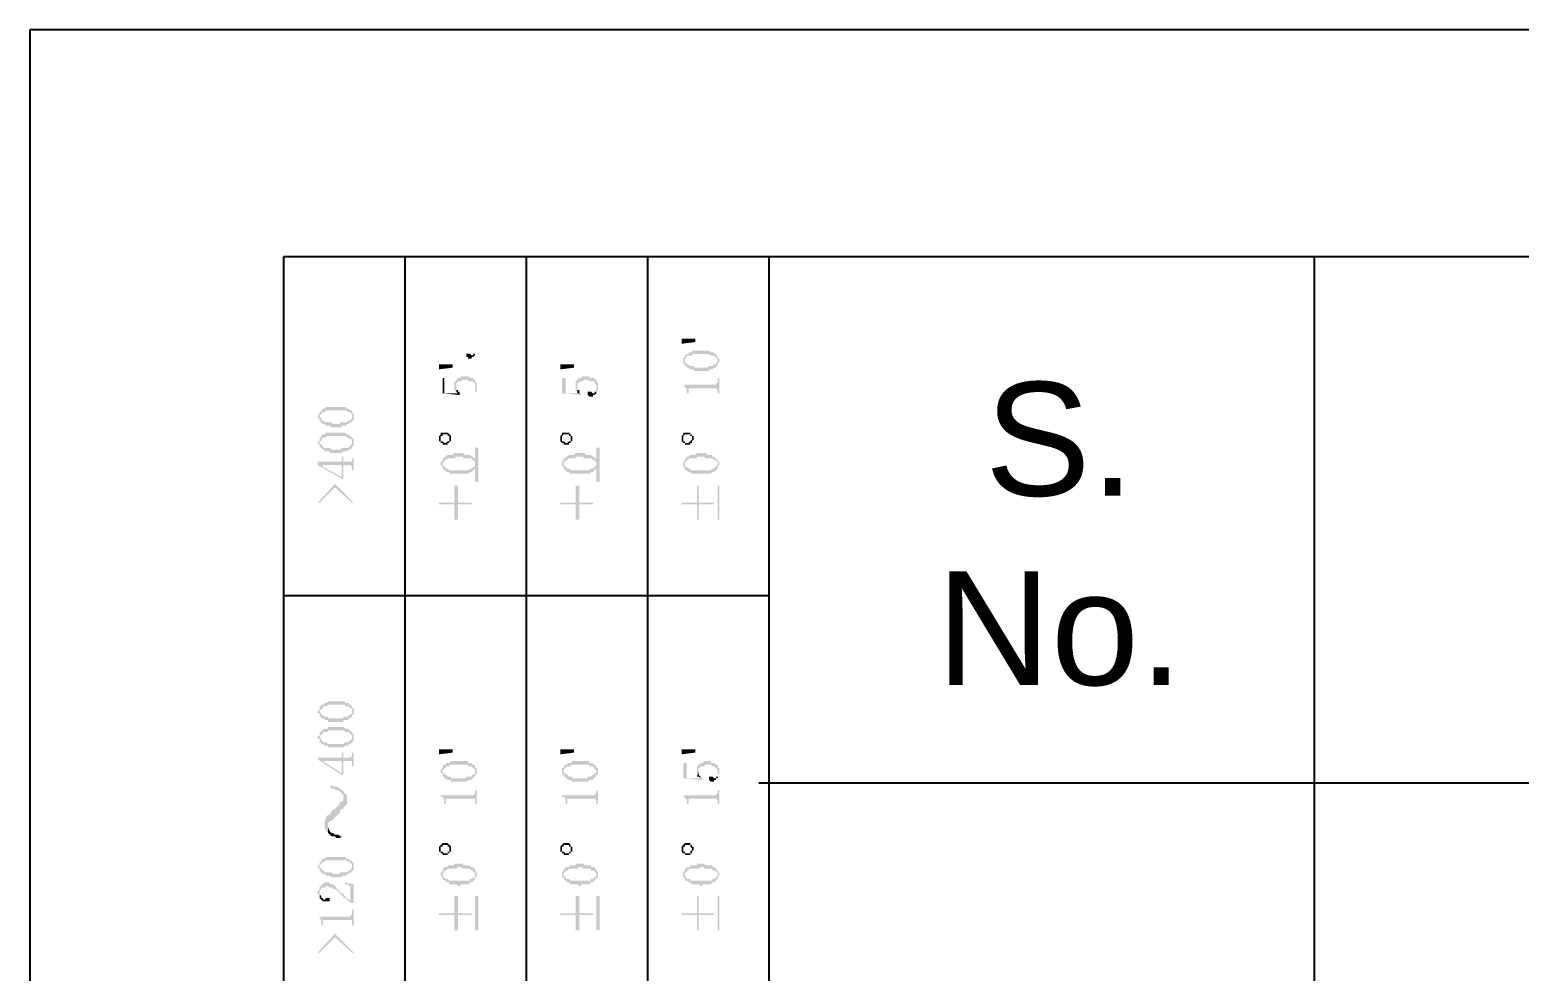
# Model space of a CAD drawing. Header units: millimetres. Extents: x 7018 to 13530, y 4187 to 5692.
# Drawn here: x 9826.37 to 9865.72, y 5224.01 to 5248.87 of the extents above; entities that cross this region are included whole.
import ezdxf

# ---------------------------------------------------------------- set-up
doc = ezdxf.new("R2010")
doc.units = ezdxf.units.MM
doc.styles.get("Standard").update_dxf_attribs({"font": 'arial.ttf'})

msp = doc.modelspace()

# ---------------------------------------------------------------- hatches: boundary and pattern name
at = {"transparency": 33554559}
for points in [[(9843.592, 5240.716), (9843.953, 5240.716), (9843.953, 5240.626), (9843.592, 5240.581)], [(9837.905, 5240.275), (9837.905, 5240.23), (9837.951, 5240.23), (9837.951, 5240.185), (9838.041, 5240.185), (9838.041, 5240.23), (9838.086, 5240.23), (9838.131, 5240.275), (9838.131, 5240.456), (9838.131, 5240.365), (9838.131, 5240.32), (9838.086, 5240.32), (9838.086, 5240.275), (9838.041, 5240.275), (9837.996, 5240.32), (9837.905, 5240.32)], [(9843.637, 5240.129), (9843.637, 5240.084), (9843.637, 5240.039), (9843.682, 5240.039), (9843.682, 5239.994), (9843.682, 5240.129), (9843.682, 5240.174), (9843.682, 5240.174), (9843.727, 5240.219), (9843.727, 5240.265), (9843.863, 5240.265), (9843.863, 5240.31), (9844.314, 5240.31), (9844.359, 5240.265), (9844.45, 5240.265), (9844.495, 5240.219), (9844.495, 5240.219), (9844.54, 5240.174), (9844.54, 5240.129), (9844.54, 5240.265), (9844.495, 5240.265), (9844.495, 5240.31), (9844.45, 5240.31), (9844.45, 5240.355), (9844.359, 5240.355), (9844.314, 5240.4), (9843.863, 5240.4), (9843.863, 5240.355), (9843.773, 5240.355), (9843.773, 5240.31), (9843.727, 5240.31), (9843.682, 5240.265), (9843.682, 5240.219), (9843.637, 5240.219), (9843.637, 5240.174), (9843.637, 5240.174)], [(9843.682, 5239.994), (9843.727, 5239.994), (9843.727, 5239.949), (9843.773, 5239.949), (9843.818, 5239.904), (9843.908, 5239.904), (9843.908, 5239.858), (9844.314, 5239.858), (9844.314, 5239.904), (9844.404, 5239.904), (9844.45, 5239.949), (9844.495, 5239.949), (9844.495, 5239.994), (9844.54, 5239.994), (9844.54, 5240.039), (9844.54, 5240.084), (9844.585, 5240.084), (9844.585, 5240.129), (9844.585, 5240.174), (9844.585, 5240.174), (9844.54, 5240.219), (9844.54, 5240.265), (9844.54, 5240.129), (9844.54, 5240.084), (9844.495, 5240.084), (9844.495, 5240.039), (9844.45, 5240.039), (9844.404, 5239.994), (9844.314, 5239.994), (9844.269, 5239.949), (9843.953, 5239.949), (9843.908, 5239.994), (9843.773, 5239.994), (9843.773, 5240.039), (9843.727, 5240.039), (9843.682, 5240.084), (9843.682, 5240.129), (9843.682, 5240.129)], [(9837.183, 5240.039), (9837.544, 5240.039), (9837.544, 5239.949), (9837.183, 5239.904)], [(9840.388, 5240.039), (9840.749, 5240.039), (9840.749, 5239.949), (9840.388, 5239.904)], [(9837.274, 5239.678), (9837.274, 5239.272), (9837.725, 5239.227), (9837.725, 5239.272), (9837.725, 5239.317), (9837.68, 5239.272), (9837.319, 5239.272), (9837.319, 5239.678)], [(9837.589, 5239.497), (9837.589, 5239.407), (9837.589, 5239.362), (9837.589, 5239.362), (9837.635, 5239.317), (9837.635, 5239.452), (9837.635, 5239.542), (9837.68, 5239.542), (9837.68, 5239.588), (9837.77, 5239.588), (9837.815, 5239.633), (9837.951, 5239.633), (9837.951, 5239.588), (9838.086, 5239.588), (9838.086, 5239.542), (9838.131, 5239.542), (9838.131, 5239.497), (9838.131, 5239.452), (9838.131, 5239.317), (9838.176, 5239.317), (9838.176, 5239.362), (9838.176, 5239.452), (9838.176, 5239.497), (9838.176, 5239.542), (9838.131, 5239.588), (9838.131, 5239.633), (9838.086, 5239.633), (9838.086, 5239.678), (9837.996, 5239.678), (9837.951, 5239.723), (9837.77, 5239.723), (9837.725, 5239.678), (9837.68, 5239.678), (9837.635, 5239.633), (9837.635, 5239.588), (9837.589, 5239.588), (9837.589, 5239.542)], [(9837.635, 5239.317), (9837.635, 5239.317), (9837.68, 5239.272), (9837.68, 5239.272), (9837.725, 5239.317), (9837.68, 5239.317), (9837.68, 5239.362), (9837.635, 5239.362), (9837.635, 5239.407), (9837.635, 5239.452)], [(9840.433, 5239.678), (9840.433, 5239.272), (9840.929, 5239.227), (9840.929, 5239.272), (9840.929, 5239.272), (9840.884, 5239.317), (9840.884, 5239.272), (9840.523, 5239.272), (9840.523, 5239.678)], [(9840.794, 5239.497), (9840.794, 5239.407), (9840.794, 5239.362), (9840.794, 5239.362), (9840.839, 5239.317), (9840.839, 5239.452), (9840.839, 5239.542), (9840.884, 5239.542), (9840.884, 5239.588), (9840.974, 5239.588), (9841.02, 5239.633), (9841.11, 5239.633), (9841.155, 5239.588), (9841.29, 5239.588), (9841.29, 5239.542), (9841.29, 5239.542), (9841.335, 5239.497), (9841.335, 5239.452), (9841.335, 5239.317), (9841.335, 5239.317), (9841.381, 5239.362), (9841.381, 5239.452), (9841.381, 5239.497), (9841.381, 5239.542), (9841.335, 5239.588), (9841.335, 5239.633), (9841.29, 5239.633), (9841.29, 5239.678), (9841.155, 5239.678), (9841.155, 5239.723), (9840.974, 5239.723), (9840.929, 5239.678), (9840.884, 5239.678), (9840.839, 5239.633), (9840.839, 5239.633), (9840.794, 5239.588), (9840.794, 5239.542)], [(9840.839, 5239.317), (9840.839, 5239.272), (9840.884, 5239.272), (9840.884, 5239.317), (9840.884, 5239.362), (9840.839, 5239.362), (9840.839, 5239.407), (9840.839, 5239.452)], [(9841.11, 5239.272), (9841.11, 5239.227), (9841.11, 5239.227), (9841.155, 5239.181), (9841.245, 5239.181), (9841.245, 5239.227), (9841.29, 5239.227), (9841.335, 5239.272), (9841.335, 5239.452), (9841.335, 5239.362), (9841.335, 5239.317), (9841.29, 5239.317), (9841.29, 5239.272), (9841.245, 5239.272), (9841.2, 5239.317), (9841.11, 5239.317)], [(9843.637, 5239.497), (9843.637, 5239.497), (9843.682, 5239.452), (9843.682, 5239.407), (9843.727, 5239.407), (9843.727, 5239.362), (9843.727, 5239.272), (9843.773, 5239.272), (9843.773, 5239.362), (9843.773, 5239.407), (9844.495, 5239.407), (9844.54, 5239.362), (9844.54, 5239.272), (9844.585, 5239.272), (9844.585, 5239.678), (9844.54, 5239.678), (9844.54, 5239.588), (9844.54, 5239.542), (9844.495, 5239.542), (9844.495, 5239.497), (9844.45, 5239.497)], [(9833.979, 5238.64), (9833.979, 5238.64), (9834.024, 5238.595), (9834.024, 5238.55), (9834.024, 5238.685), (9834.024, 5238.685), (9834.069, 5238.73), (9834.069, 5238.73), (9834.114, 5238.775), (9834.159, 5238.775), (9834.205, 5238.82), (9834.746, 5238.82), (9834.746, 5238.775), (9834.836, 5238.775), (9834.836, 5238.73), (9834.882, 5238.73), (9834.882, 5238.685), (9834.882, 5238.64), (9834.882, 5238.82), (9834.836, 5238.82), (9834.791, 5238.866), (9834.746, 5238.866), (9834.701, 5238.911), (9834.205, 5238.911), (9834.159, 5238.866), (9834.114, 5238.866), (9834.069, 5238.82), (9834.069, 5238.775), (9834.024, 5238.775), (9834.024, 5238.73), (9834.024, 5238.73), (9833.979, 5238.685)], [(9834.024, 5238.55), (9834.069, 5238.504), (9834.069, 5238.504), (9834.114, 5238.459), (9834.159, 5238.459), (9834.205, 5238.414), (9834.295, 5238.414), (9834.34, 5238.369), (9834.611, 5238.369), (9834.611, 5238.414), (9834.746, 5238.414), (9834.746, 5238.459), (9834.791, 5238.459), (9834.836, 5238.504), (9834.882, 5238.504), (9834.882, 5238.55), (9834.927, 5238.55), (9834.927, 5238.595), (9834.927, 5238.64), (9834.927, 5238.685), (9834.927, 5238.73), (9834.927, 5238.73), (9834.882, 5238.775), (9834.882, 5238.64), (9834.882, 5238.595), (9834.836, 5238.595), (9834.836, 5238.55), (9834.791, 5238.55), (9834.746, 5238.504), (9834.566, 5238.504), (9834.566, 5238.459), (9834.385, 5238.459), (9834.34, 5238.504), (9834.159, 5238.504), (9834.159, 5238.55), (9834.114, 5238.55), (9834.069, 5238.595), (9834.069, 5238.64), (9834.024, 5238.64)], [(9833.979, 5237.963), (9833.979, 5237.963), (9834.024, 5237.918), (9834.024, 5237.873), (9834.024, 5237.963), (9834.024, 5238.008), (9834.069, 5238.008), (9834.069, 5238.053), (9834.069, 5238.053), (9834.114, 5238.098), (9834.205, 5238.098), (9834.205, 5238.143), (9834.701, 5238.143), (9834.746, 5238.098), (9834.791, 5238.098), (9834.836, 5238.053), (9834.882, 5238.053), (9834.882, 5238.008), (9834.882, 5237.963), (9834.882, 5238.098), (9834.882, 5238.098), (9834.836, 5238.143), (9834.836, 5238.143), (9834.791, 5238.189), (9834.746, 5238.189), (9834.701, 5238.234), (9834.205, 5238.234), (9834.159, 5238.189), (9834.114, 5238.189), (9834.069, 5238.143), (9834.069, 5238.098), (9834.024, 5238.098), (9834.024, 5238.053), (9834.024, 5238.008), (9833.979, 5238.008)], [(9837.183, 5238.098), (9837.183, 5238.053), (9837.183, 5238.008), (9837.228, 5238.008), (9837.228, 5237.963), (9837.228, 5238.098), (9837.228, 5238.143), (9837.274, 5238.143), (9837.274, 5238.189), (9837.409, 5238.189), (9837.409, 5238.143), (9837.454, 5238.143), (9837.454, 5237.963), (9837.454, 5238.008), (9837.499, 5238.008), (9837.499, 5238.053), (9837.499, 5238.098), (9837.499, 5238.143), (9837.499, 5238.143), (9837.454, 5238.189), (9837.454, 5238.189), (9837.409, 5238.234), (9837.228, 5238.234), (9837.228, 5238.189), (9837.228, 5238.189), (9837.183, 5238.143), (9837.183, 5238.143)], [(9840.388, 5238.098), (9840.388, 5238.053), (9840.388, 5238.008), (9840.388, 5238.008), (9840.433, 5237.963), (9840.433, 5238.098), (9840.433, 5238.143), (9840.433, 5238.143), (9840.478, 5238.189), (9840.613, 5238.189), (9840.613, 5238.143), (9840.658, 5238.143), (9840.658, 5237.963), (9840.658, 5238.008), (9840.704, 5238.008), (9840.704, 5238.053), (9840.704, 5238.098), (9840.704, 5238.143), (9840.658, 5238.143), (9840.658, 5238.189), (9840.658, 5238.189), (9840.613, 5238.234), (9840.433, 5238.234), (9840.433, 5238.189), (9840.433, 5238.189), (9840.388, 5238.143), (9840.388, 5238.143)], [(9843.592, 5238.098), (9843.592, 5238.053), (9843.592, 5238.008), (9843.592, 5238.008), (9843.637, 5237.963), (9843.637, 5238.098), (9843.637, 5238.143), (9843.637, 5238.143), (9843.682, 5238.189), (9843.818, 5238.189), (9843.818, 5238.143), (9843.863, 5238.143), (9843.863, 5237.963), (9843.863, 5238.008), (9843.863, 5238.008), (9843.908, 5238.053), (9843.908, 5238.098), (9843.908, 5238.143), (9843.863, 5238.143), (9843.863, 5238.189), (9843.818, 5238.189), (9843.818, 5238.234), (9843.637, 5238.234), (9843.637, 5238.189), (9843.637, 5238.189), (9843.592, 5238.143), (9843.592, 5238.143)], [(9834.024, 5237.873), (9834.069, 5237.827), (9834.069, 5237.827), (9834.114, 5237.782), (9834.159, 5237.782), (9834.159, 5237.737), (9834.295, 5237.737), (9834.295, 5237.692), (9834.611, 5237.692), (9834.656, 5237.737), (9834.746, 5237.737), (9834.791, 5237.782), (9834.836, 5237.782), (9834.882, 5237.827), (9834.882, 5237.873), (9834.927, 5237.873), (9834.927, 5237.918), (9834.927, 5237.963), (9834.927, 5238.008), (9834.927, 5238.053), (9834.927, 5238.053), (9834.882, 5238.098), (9834.882, 5237.963), (9834.882, 5237.918), (9834.836, 5237.918), (9834.836, 5237.873), (9834.791, 5237.873), (9834.791, 5237.827), (9834.611, 5237.827), (9834.566, 5237.782), (9834.34, 5237.782), (9834.295, 5237.827), (9834.159, 5237.827), (9834.114, 5237.873), (9834.114, 5237.873), (9834.069, 5237.918), (9834.069, 5237.918), (9834.024, 5237.963), (9834.024, 5237.963)], [(9837.228, 5237.963), (9837.274, 5237.963), (9837.274, 5237.918), (9837.409, 5237.918), (9837.409, 5237.963), (9837.454, 5237.963), (9837.454, 5238.098), (9837.454, 5238.053), (9837.454, 5238.008), (9837.409, 5238.008), (9837.364, 5237.963), (9837.319, 5237.963), (9837.274, 5238.008), (9837.228, 5238.008), (9837.228, 5238.098), (9837.228, 5238.098)], [(9838.221, 5236.935), (9838.221, 5237.838), (9838.131, 5237.838), (9838.131, 5236.935)], [(9840.433, 5237.963), (9840.478, 5237.963), (9840.478, 5237.918), (9840.613, 5237.918), (9840.613, 5237.963), (9840.658, 5237.963), (9840.658, 5238.098), (9840.658, 5238.053), (9840.658, 5238.008), (9840.613, 5238.008), (9840.568, 5237.963), (9840.523, 5237.963), (9840.478, 5238.008), (9840.433, 5238.008), (9840.433, 5238.098), (9840.433, 5238.098)], [(9841.426, 5236.935), (9841.426, 5237.838), (9841.335, 5237.838), (9841.335, 5236.935)], [(9843.637, 5237.963), (9843.682, 5237.963), (9843.682, 5237.918), (9843.818, 5237.918), (9843.818, 5237.963), (9843.863, 5237.963), (9843.863, 5238.098), (9843.863, 5238.053), (9843.863, 5238.053), (9843.818, 5238.008), (9843.818, 5238.008), (9843.773, 5237.963), (9843.682, 5237.963), (9843.682, 5238.008), (9843.637, 5238.008), (9843.637, 5238.098), (9843.637, 5238.098)], [(9833.979, 5237.466), (9833.979, 5237.376), (9834.611, 5237.015), (9834.656, 5237.015), (9834.656, 5237.376), (9834.836, 5237.376), (9834.882, 5237.331), (9834.882, 5237.241), (9834.927, 5237.241), (9834.927, 5237.557), (9834.882, 5237.557), (9834.882, 5237.512), (9834.882, 5237.466), (9834.656, 5237.466), (9834.656, 5237.602), (9834.611, 5237.602), (9834.611, 5237.06), (9834.114, 5237.331), (9834.114, 5237.376)], [(9833.979, 5237.466), (9834.114, 5237.376), (9834.611, 5237.376), (9834.611, 5237.06), (9834.611, 5237.466)], [(9837.228, 5237.421), (9837.228, 5237.376), (9837.228, 5237.376), (9837.274, 5237.331), (9837.274, 5237.286), (9837.274, 5237.421), (9837.274, 5237.421), (9837.319, 5237.466), (9837.319, 5237.512), (9837.364, 5237.512), (9837.409, 5237.557), (9837.589, 5237.557), (9837.635, 5237.602), (9837.815, 5237.602), (9837.815, 5237.557), (9838.041, 5237.557), (9838.041, 5237.512), (9838.086, 5237.512), (9838.131, 5237.466), (9838.131, 5237.421), (9838.131, 5237.557), (9838.086, 5237.557), (9838.086, 5237.602), (9838.041, 5237.602), (9837.996, 5237.647), (9837.86, 5237.647), (9837.815, 5237.692), (9837.589, 5237.692), (9837.544, 5237.647), (9837.409, 5237.647), (9837.364, 5237.602), (9837.319, 5237.602), (9837.319, 5237.557), (9837.274, 5237.557), (9837.274, 5237.512), (9837.274, 5237.466), (9837.228, 5237.466)], [(9837.274, 5237.286), (9837.319, 5237.241), (9837.364, 5237.241), (9837.364, 5237.196), (9837.454, 5237.196), (9837.454, 5237.15), (9837.951, 5237.15), (9837.996, 5237.196), (9838.041, 5237.196), (9838.086, 5237.241), (9838.086, 5237.241), (9838.131, 5237.286), (9838.131, 5237.331), (9838.176, 5237.331), (9838.176, 5237.376), (9838.176, 5237.421), (9838.176, 5237.466), (9838.176, 5237.466), (9838.131, 5237.512), (9838.131, 5237.376), (9838.131, 5237.331), (9838.086, 5237.331), (9838.041, 5237.286), (9837.996, 5237.286), (9837.951, 5237.241), (9837.454, 5237.241), (9837.409, 5237.286), (9837.364, 5237.286), (9837.364, 5237.331), (9837.319, 5237.331), (9837.274, 5237.376), (9837.274, 5237.421)], [(9840.433, 5237.421), (9840.433, 5237.376), (9840.433, 5237.331), (9840.478, 5237.331), (9840.478, 5237.286), (9840.478, 5237.421), (9840.478, 5237.466), (9840.523, 5237.466), (9840.523, 5237.512), (9840.568, 5237.512), (9840.613, 5237.557), (9840.794, 5237.557), (9840.794, 5237.602), (9840.974, 5237.602), (9841.02, 5237.557), (9841.2, 5237.557), (9841.245, 5237.512), (9841.29, 5237.512), (9841.29, 5237.466), (9841.335, 5237.466), (9841.335, 5237.421), (9841.335, 5237.557), (9841.29, 5237.557), (9841.29, 5237.602), (9841.245, 5237.602), (9841.2, 5237.647), (9841.065, 5237.647), (9841.02, 5237.692), (9840.794, 5237.692), (9840.749, 5237.647), (9840.613, 5237.647), (9840.568, 5237.602), (9840.523, 5237.602), (9840.523, 5237.557), (9840.478, 5237.557), (9840.478, 5237.512), (9840.478, 5237.512), (9840.433, 5237.466)], [(9840.478, 5237.286), (9840.523, 5237.241), (9840.523, 5237.241), (9840.568, 5237.196), (9840.613, 5237.196), (9840.658, 5237.15), (9841.155, 5237.15), (9841.2, 5237.196), (9841.245, 5237.196), (9841.29, 5237.241), (9841.29, 5237.241), (9841.335, 5237.286), (9841.335, 5237.331), (9841.381, 5237.331), (9841.381, 5237.376), (9841.381, 5237.421), (9841.381, 5237.466), (9841.381, 5237.466), (9841.335, 5237.512), (9841.335, 5237.376), (9841.335, 5237.376), (9841.29, 5237.331), (9841.29, 5237.331), (9841.245, 5237.286), (9841.2, 5237.286), (9841.155, 5237.241), (9840.658, 5237.241), (9840.613, 5237.286), (9840.568, 5237.286), (9840.523, 5237.331), (9840.523, 5237.331), (9840.478, 5237.376), (9840.478, 5237.421)], [(9843.637, 5237.421), (9843.637, 5237.376), (9843.637, 5237.331), (9843.637, 5237.331), (9843.682, 5237.286), (9843.682, 5237.421), (9843.682, 5237.466), (9843.727, 5237.466), (9843.727, 5237.512), (9843.773, 5237.512), (9843.773, 5237.557), (9843.998, 5237.557), (9843.998, 5237.602), (9844.179, 5237.602), (9844.224, 5237.557), (9844.404, 5237.557), (9844.45, 5237.512), (9844.495, 5237.512), (9844.495, 5237.466), (9844.54, 5237.466), (9844.54, 5237.421), (9844.54, 5237.512), (9844.495, 5237.557), (9844.495, 5237.557), (9844.45, 5237.602), (9844.404, 5237.602), (9844.404, 5237.647), (9844.269, 5237.647), (9844.224, 5237.692), (9843.998, 5237.692), (9843.953, 5237.647), (9843.818, 5237.647), (9843.773, 5237.602), (9843.727, 5237.602), (9843.727, 5237.557), (9843.682, 5237.557), (9843.682, 5237.512), (9843.682, 5237.512), (9843.637, 5237.466)], [(9843.682, 5237.286), (9843.682, 5237.241), (9843.727, 5237.241), (9843.773, 5237.196), (9843.818, 5237.196), (9843.863, 5237.15), (9844.359, 5237.15), (9844.404, 5237.196), (9844.45, 5237.196), (9844.495, 5237.241), (9844.495, 5237.241), (9844.54, 5237.286), (9844.54, 5237.331), (9844.54, 5237.331), (9844.585, 5237.376), (9844.585, 5237.421), (9844.585, 5237.466), (9844.54, 5237.466), (9844.54, 5237.512), (9844.54, 5237.376), (9844.54, 5237.376), (9844.495, 5237.331), (9844.495, 5237.331), (9844.45, 5237.286), (9844.404, 5237.286), (9844.359, 5237.241), (9843.818, 5237.241), (9843.818, 5237.286), (9843.773, 5237.286), (9843.727, 5237.331), (9843.682, 5237.331), (9843.682, 5237.376), (9843.682, 5237.421)], [(9833.979, 5236.383), (9834.024, 5236.383), (9834.43, 5236.789), (9834.882, 5236.383), (9834.927, 5236.383), (9834.43, 5236.88)], [(9837.183, 5236.383), (9837.183, 5236.338), (9837.589, 5236.338), (9837.589, 5235.932), (9837.68, 5235.932), (9837.68, 5236.338), (9838.041, 5236.338), (9838.041, 5236.383), (9837.68, 5236.383), (9837.68, 5236.835), (9837.589, 5236.835), (9837.589, 5236.383)], [(9840.388, 5236.383), (9840.388, 5236.338), (9840.794, 5236.338), (9840.794, 5235.932), (9840.884, 5235.932), (9840.884, 5236.338), (9841.245, 5236.338), (9841.245, 5236.383), (9840.884, 5236.383), (9840.884, 5236.835), (9840.794, 5236.835), (9840.794, 5236.383)], [(9843.592, 5236.383), (9843.592, 5236.338), (9843.998, 5236.338), (9843.998, 5235.932), (9844.043, 5235.932), (9844.043, 5236.338), (9844.45, 5236.338), (9844.45, 5236.383), (9844.043, 5236.383), (9844.043, 5236.835), (9843.998, 5236.835), (9843.998, 5236.383)], [(9844.585, 5235.932), (9844.585, 5236.835), (9844.54, 5236.835), (9844.54, 5235.932)], [(9833.979, 5230.866), (9833.979, 5230.821), (9834.024, 5230.821), (9834.024, 5230.775), (9834.024, 5230.73), (9834.024, 5230.866), (9834.024, 5230.911), (9834.069, 5230.911), (9834.069, 5230.956), (9834.114, 5230.956), (9834.114, 5231.001), (9834.205, 5231.001), (9834.25, 5231.046), (9834.701, 5231.046), (9834.701, 5231.001), (9834.791, 5231.001), (9834.836, 5230.956), (9834.882, 5230.956), (9834.882, 5230.911), (9834.882, 5230.866), (9834.882, 5231.001), (9834.882, 5231.001), (9834.836, 5231.046), (9834.791, 5231.046), (9834.791, 5231.091), (9834.701, 5231.091), (9834.701, 5231.137), (9834.25, 5231.137), (9834.205, 5231.091), (9834.159, 5231.091), (9834.114, 5231.046), (9834.069, 5231.046), (9834.069, 5231.001), (9834.024, 5231.001), (9834.024, 5230.956), (9834.024, 5230.911), (9833.979, 5230.911)], [(9834.024, 5230.73), (9834.069, 5230.73), (9834.069, 5230.685), (9834.159, 5230.685), (9834.159, 5230.64), (9834.25, 5230.64), (9834.25, 5230.595), (9834.656, 5230.595), (9834.656, 5230.64), (9834.791, 5230.64), (9834.791, 5230.685), (9834.836, 5230.685), (9834.882, 5230.73), (9834.882, 5230.775), (9834.927, 5230.775), (9834.927, 5230.821), (9834.927, 5230.866), (9834.927, 5230.911), (9834.927, 5230.956), (9834.882, 5230.956), (9834.882, 5231.001), (9834.882, 5230.866), (9834.882, 5230.821), (9834.882, 5230.821), (9834.836, 5230.775), (9834.791, 5230.775), (9834.791, 5230.73), (9834.656, 5230.73), (9834.656, 5230.685), (9834.25, 5230.685), (9834.25, 5230.73), (9834.159, 5230.73), (9834.114, 5230.775), (9834.069, 5230.775), (9834.069, 5230.821), (9834.069, 5230.821), (9834.024, 5230.866), (9834.024, 5230.866)], [(9833.979, 5230.189), (9833.979, 5230.144), (9834.024, 5230.144), (9834.024, 5230.098), (9834.024, 5230.053), (9834.024, 5230.189), (9834.024, 5230.234), (9834.069, 5230.234), (9834.069, 5230.279), (9834.114, 5230.279), (9834.114, 5230.324), (9834.25, 5230.324), (9834.25, 5230.369), (9834.656, 5230.369), (9834.701, 5230.324), (9834.791, 5230.324), (9834.836, 5230.279), (9834.836, 5230.279), (9834.882, 5230.234), (9834.882, 5230.189), (9834.882, 5230.324), (9834.882, 5230.324), (9834.836, 5230.369), (9834.791, 5230.369), (9834.791, 5230.414), (9834.701, 5230.414), (9834.656, 5230.46), (9834.25, 5230.46), (9834.25, 5230.414), (9834.159, 5230.414), (9834.114, 5230.369), (9834.069, 5230.369), (9834.069, 5230.324), (9834.024, 5230.324), (9834.024, 5230.279), (9834.024, 5230.234), (9833.979, 5230.234)], [(9834.024, 5230.053), (9834.069, 5230.053), (9834.069, 5230.008), (9834.114, 5230.008), (9834.159, 5229.963), (9834.25, 5229.963), (9834.25, 5229.918), (9834.656, 5229.918), (9834.701, 5229.963), (9834.791, 5229.963), (9834.791, 5230.008), (9834.836, 5230.008), (9834.882, 5230.053), (9834.882, 5230.053), (9834.927, 5230.098), (9834.927, 5230.144), (9834.927, 5230.189), (9834.927, 5230.234), (9834.927, 5230.279), (9834.882, 5230.279), (9834.882, 5230.324), (9834.882, 5230.189), (9834.882, 5230.144), (9834.882, 5230.144), (9834.836, 5230.098), (9834.791, 5230.098), (9834.791, 5230.053), (9834.701, 5230.053), (9834.656, 5230.008), (9834.25, 5230.008), (9834.205, 5230.053), (9834.114, 5230.053), (9834.114, 5230.098), (9834.069, 5230.098), (9834.069, 5230.144), (9834.069, 5230.144), (9834.024, 5230.189), (9834.024, 5230.189)], [(9833.979, 5229.647), (9833.979, 5229.602), (9834.611, 5229.196), (9834.656, 5229.196), (9834.656, 5229.557), (9834.882, 5229.557), (9834.882, 5229.512), (9834.882, 5229.421), (9834.927, 5229.421), (9834.927, 5229.783), (9834.882, 5229.783), (9834.882, 5229.737), (9834.882, 5229.692), (9834.882, 5229.692), (9834.836, 5229.647), (9834.656, 5229.647), (9834.656, 5229.783), (9834.611, 5229.783), (9834.611, 5229.241), (9834.114, 5229.557), (9834.114, 5229.557)], [(9833.979, 5229.647), (9834.114, 5229.557), (9834.611, 5229.557), (9834.611, 5229.241), (9834.611, 5229.647)], [(9837.183, 5229.873), (9837.544, 5229.873), (9837.544, 5229.783), (9837.183, 5229.737)], [(9837.228, 5229.286), (9837.228, 5229.241), (9837.274, 5229.241), (9837.274, 5229.196), (9837.274, 5229.151), (9837.274, 5229.286), (9837.274, 5229.331), (9837.319, 5229.331), (9837.319, 5229.376), (9837.364, 5229.376), (9837.364, 5229.421), (9837.454, 5229.421), (9837.454, 5229.467), (9837.951, 5229.467), (9837.951, 5229.421), (9838.041, 5229.421), (9838.086, 5229.376), (9838.086, 5229.376), (9838.131, 5229.331), (9838.131, 5229.286), (9838.131, 5229.421), (9838.131, 5229.421), (9838.086, 5229.467), (9838.041, 5229.467), (9838.041, 5229.512), (9837.951, 5229.512), (9837.951, 5229.557), (9837.499, 5229.557), (9837.454, 5229.512), (9837.364, 5229.512), (9837.364, 5229.467), (9837.319, 5229.467), (9837.274, 5229.421), (9837.274, 5229.376), (9837.274, 5229.376), (9837.228, 5229.331), (9837.228, 5229.331)], [(9840.388, 5229.873), (9840.749, 5229.873), (9840.749, 5229.783), (9840.388, 5229.737)], [(9840.433, 5229.286), (9840.433, 5229.241), (9840.433, 5229.241), (9840.478, 5229.196), (9840.478, 5229.151), (9840.478, 5229.286), (9840.478, 5229.331), (9840.478, 5229.331), (9840.523, 5229.376), (9840.523, 5229.376), (9840.568, 5229.421), (9840.658, 5229.421), (9840.658, 5229.467), (9841.155, 5229.467), (9841.155, 5229.421), (9841.245, 5229.421), (9841.29, 5229.376), (9841.29, 5229.331), (9841.335, 5229.331), (9841.335, 5229.286), (9841.335, 5229.421), (9841.335, 5229.421), (9841.29, 5229.467), (9841.245, 5229.467), (9841.245, 5229.512), (9841.155, 5229.512), (9841.155, 5229.557), (9840.704, 5229.557), (9840.658, 5229.512), (9840.568, 5229.512), (9840.568, 5229.467), (9840.523, 5229.467), (9840.478, 5229.421), (9840.478, 5229.376), (9840.433, 5229.376), (9840.433, 5229.331), (9840.433, 5229.331)], [(9843.592, 5229.873), (9843.953, 5229.873), (9843.953, 5229.783), (9843.592, 5229.737)], [(9843.998, 5229.331), (9843.998, 5229.286), (9843.998, 5229.196), (9843.998, 5229.151), (9844.043, 5229.286), (9844.043, 5229.376), (9844.088, 5229.376), (9844.088, 5229.421), (9844.179, 5229.421), (9844.224, 5229.467), (9844.359, 5229.467), (9844.404, 5229.421), (9844.45, 5229.421), (9844.495, 5229.376), (9844.495, 5229.376), (9844.54, 5229.331), (9844.54, 5229.286), (9844.54, 5229.151), (9844.54, 5229.196), (9844.585, 5229.241), (9844.585, 5229.286), (9844.585, 5229.376), (9844.54, 5229.376), (9844.54, 5229.421), (9844.54, 5229.467), (9844.495, 5229.467), (9844.45, 5229.512), (9844.359, 5229.512), (9844.359, 5229.557), (9844.179, 5229.557), (9844.134, 5229.512), (9844.088, 5229.512), (9844.043, 5229.467), (9844.043, 5229.467), (9843.998, 5229.421), (9843.998, 5229.376)], [(9837.274, 5229.151), (9837.319, 5229.151), (9837.319, 5229.106), (9837.364, 5229.106), (9837.409, 5229.06), (9837.499, 5229.06), (9837.499, 5229.015), (9837.905, 5229.015), (9837.951, 5229.06), (9838.041, 5229.06), (9838.041, 5229.106), (9838.086, 5229.106), (9838.086, 5229.151), (9838.131, 5229.151), (9838.131, 5229.196), (9838.176, 5229.196), (9838.176, 5229.286), (9838.176, 5229.331), (9838.176, 5229.376), (9838.131, 5229.376), (9838.131, 5229.421), (9838.131, 5229.286), (9838.131, 5229.241), (9838.131, 5229.241), (9838.086, 5229.196), (9838.041, 5229.196), (9838.041, 5229.151), (9837.905, 5229.151), (9837.905, 5229.106), (9837.499, 5229.106), (9837.499, 5229.151), (9837.409, 5229.151), (9837.364, 5229.196), (9837.319, 5229.196), (9837.319, 5229.241), (9837.274, 5229.241), (9837.274, 5229.286), (9837.274, 5229.286)], [(9840.478, 5229.151), (9840.523, 5229.151), (9840.523, 5229.106), (9840.568, 5229.106), (9840.568, 5229.06), (9840.658, 5229.06), (9840.704, 5229.015), (9841.11, 5229.015), (9841.155, 5229.06), (9841.245, 5229.06), (9841.245, 5229.106), (9841.29, 5229.106), (9841.29, 5229.151), (9841.335, 5229.151), (9841.335, 5229.196), (9841.381, 5229.196), (9841.381, 5229.286), (9841.381, 5229.331), (9841.381, 5229.376), (9841.335, 5229.376), (9841.335, 5229.421), (9841.335, 5229.286), (9841.335, 5229.241), (9841.29, 5229.241), (9841.29, 5229.196), (9841.245, 5229.196), (9841.2, 5229.151), (9841.11, 5229.151), (9841.11, 5229.106), (9840.704, 5229.106), (9840.704, 5229.151), (9840.613, 5229.151), (9840.568, 5229.196), (9840.523, 5229.196), (9840.523, 5229.241), (9840.478, 5229.241), (9840.478, 5229.286), (9840.478, 5229.286)], [(9843.637, 5229.512), (9843.637, 5229.106), (9844.134, 5229.06), (9844.134, 5229.106), (9844.134, 5229.106), (9844.088, 5229.151), (9844.088, 5229.106), (9843.727, 5229.106), (9843.727, 5229.512)], [(9843.998, 5229.151), (9844.043, 5229.151), (9844.088, 5229.106), (9844.088, 5229.151), (9844.088, 5229.151), (9844.043, 5229.196), (9844.043, 5229.241), (9844.043, 5229.286)], [(9844.314, 5229.106), (9844.314, 5229.06), (9844.314, 5229.06), (9844.359, 5229.015), (9844.45, 5229.015), (9844.45, 5229.06), (9844.495, 5229.06), (9844.495, 5229.106), (9844.54, 5229.106), (9844.54, 5229.286), (9844.54, 5229.241), (9844.54, 5229.151), (9844.495, 5229.151), (9844.495, 5229.106), (9844.45, 5229.106), (9844.404, 5229.151), (9844.314, 5229.151)], [(9834.295, 5228.835), (9834.385, 5228.835), (9834.475, 5228.79), (9834.52, 5228.79), (9834.566, 5228.745), (9834.566, 5228.745), (9834.611, 5228.699), (9834.656, 5228.654), (9834.656, 5228.293), (9834.656, 5228.338), (9834.701, 5228.383), (9834.746, 5228.429), (9834.746, 5228.654), (9834.701, 5228.699), (9834.656, 5228.745), (9834.656, 5228.79), (9834.611, 5228.79), (9834.566, 5228.835), (9834.475, 5228.88), (9834.43, 5228.88), (9834.34, 5228.925)], [(9837.228, 5228.654), (9837.228, 5228.609), (9837.274, 5228.609), (9837.319, 5228.564), (9837.319, 5228.519), (9837.319, 5228.429), (9837.364, 5228.429), (9837.364, 5228.519), (9837.364, 5228.564), (9838.131, 5228.564), (9838.131, 5228.519), (9838.131, 5228.429), (9838.176, 5228.429), (9838.176, 5228.79), (9838.131, 5228.79), (9838.131, 5228.745), (9838.131, 5228.699), (9838.131, 5228.699), (9838.086, 5228.654), (9838.041, 5228.654)], [(9840.433, 5228.654), (9840.433, 5228.609), (9840.478, 5228.609), (9840.523, 5228.564), (9840.523, 5228.519), (9840.523, 5228.429), (9840.568, 5228.429), (9840.568, 5228.519), (9840.568, 5228.564), (9841.29, 5228.564), (9841.335, 5228.519), (9841.335, 5228.429), (9841.381, 5228.429), (9841.381, 5228.79), (9841.335, 5228.79), (9841.335, 5228.745), (9841.335, 5228.699), (9841.29, 5228.699), (9841.29, 5228.654), (9841.245, 5228.654)], [(9843.637, 5228.654), (9843.637, 5228.609), (9843.682, 5228.609), (9843.682, 5228.564), (9843.727, 5228.564), (9843.727, 5228.519), (9843.727, 5228.429), (9843.773, 5228.429), (9843.773, 5228.519), (9843.773, 5228.564), (9844.495, 5228.564), (9844.54, 5228.519), (9844.54, 5228.429), (9844.585, 5228.429), (9844.585, 5228.79), (9844.54, 5228.79), (9844.54, 5228.745), (9844.54, 5228.699), (9844.495, 5228.699), (9844.495, 5228.654), (9844.45, 5228.654)], [(9834.159, 5227.887), (9834.159, 5227.797), (9834.205, 5227.706), (9834.25, 5227.661), (9834.25, 5227.842), (9834.25, 5227.932), (9834.295, 5227.977), (9834.34, 5227.977), (9834.385, 5228.022), (9834.43, 5228.068), (9834.475, 5228.113), (9834.52, 5228.158), (9834.566, 5228.203), (9834.566, 5228.248), (9834.611, 5228.293), (9834.656, 5228.293), (9834.656, 5228.564), (9834.656, 5228.519), (9834.611, 5228.474), (9834.566, 5228.474), (9834.52, 5228.383), (9834.475, 5228.338), (9834.475, 5228.338), (9834.43, 5228.293), (9834.34, 5228.248), (9834.34, 5228.203), (9834.295, 5228.158), (9834.25, 5228.113), (9834.205, 5228.113), (9834.205, 5228.068), (9834.159, 5227.977), (9834.159, 5227.932)], [(9834.25, 5227.661), (9834.25, 5227.661), (9834.295, 5227.616), (9834.34, 5227.571), (9834.43, 5227.571), (9834.475, 5227.526), (9834.566, 5227.526), (9834.611, 5227.571), (9834.566, 5227.571), (9834.52, 5227.616), (9834.43, 5227.616), (9834.385, 5227.661), (9834.34, 5227.661), (9834.295, 5227.706), (9834.25, 5227.797), (9834.25, 5227.842)], [(9837.183, 5227.255), (9837.183, 5227.21), (9837.183, 5227.165), (9837.228, 5227.165), (9837.228, 5227.12), (9837.228, 5227.255), (9837.228, 5227.3), (9837.274, 5227.3), (9837.274, 5227.345), (9837.409, 5227.345), (9837.409, 5227.3), (9837.454, 5227.3), (9837.454, 5227.255), (9837.454, 5227.12), (9837.454, 5227.165), (9837.499, 5227.165), (9837.499, 5227.21), (9837.499, 5227.255), (9837.499, 5227.3), (9837.499, 5227.3), (9837.454, 5227.345), (9837.454, 5227.345), (9837.409, 5227.391), (9837.274, 5227.391), (9837.228, 5227.345), (9837.228, 5227.345), (9837.183, 5227.3)], [(9837.228, 5227.12), (9837.274, 5227.12), (9837.274, 5227.075), (9837.409, 5227.075), (9837.409, 5227.12), (9837.454, 5227.12), (9837.454, 5227.255), (9837.454, 5227.21), (9837.454, 5227.165), (9837.409, 5227.165), (9837.409, 5227.12), (9837.319, 5227.12), (9837.274, 5227.165), (9837.228, 5227.165), (9837.228, 5227.255), (9837.228, 5227.255)], [(9840.388, 5227.255), (9840.388, 5227.21), (9840.388, 5227.165), (9840.433, 5227.165), (9840.433, 5227.12), (9840.433, 5227.255), (9840.433, 5227.3), (9840.478, 5227.3), (9840.478, 5227.345), (9840.613, 5227.345), (9840.613, 5227.3), (9840.658, 5227.3), (9840.658, 5227.255), (9840.658, 5227.12), (9840.658, 5227.165), (9840.704, 5227.165), (9840.704, 5227.21), (9840.704, 5227.255), (9840.704, 5227.3), (9840.658, 5227.3), (9840.658, 5227.345), (9840.658, 5227.345), (9840.613, 5227.391), (9840.478, 5227.391), (9840.433, 5227.345), (9840.433, 5227.345), (9840.388, 5227.3)], [(9840.433, 5227.12), (9840.478, 5227.12), (9840.478, 5227.075), (9840.613, 5227.075), (9840.613, 5227.12), (9840.658, 5227.12), (9840.658, 5227.255), (9840.658, 5227.21), (9840.658, 5227.165), (9840.613, 5227.165), (9840.613, 5227.12), (9840.523, 5227.12), (9840.478, 5227.165), (9840.433, 5227.165), (9840.433, 5227.255), (9840.433, 5227.255)], [(9843.592, 5227.255), (9843.592, 5227.21), (9843.592, 5227.165), (9843.592, 5227.165), (9843.637, 5227.12), (9843.637, 5227.255), (9843.637, 5227.3), (9843.682, 5227.3), (9843.682, 5227.345), (9843.818, 5227.345), (9843.818, 5227.3), (9843.818, 5227.3), (9843.863, 5227.255), (9843.863, 5227.12), (9843.863, 5227.165), (9843.863, 5227.165), (9843.908, 5227.21), (9843.908, 5227.255), (9843.908, 5227.3), (9843.863, 5227.3), (9843.863, 5227.345), (9843.818, 5227.345), (9843.818, 5227.391), (9843.682, 5227.391), (9843.637, 5227.345), (9843.637, 5227.345), (9843.592, 5227.3)], [(9843.637, 5227.12), (9843.682, 5227.12), (9843.682, 5227.075), (9843.818, 5227.075), (9843.818, 5227.12), (9843.863, 5227.12), (9843.863, 5227.255), (9843.863, 5227.21), (9843.863, 5227.21), (9843.818, 5227.165), (9843.818, 5227.12), (9843.682, 5227.12), (9843.682, 5227.165), (9843.637, 5227.165), (9843.637, 5227.255), (9843.637, 5227.255)], [(9833.979, 5226.759), (9833.979, 5226.759), (9834.024, 5226.714), (9834.024, 5226.668), (9834.024, 5226.804), (9834.024, 5226.804), (9834.069, 5226.849), (9834.069, 5226.849), (9834.114, 5226.894), (9834.159, 5226.894), (9834.205, 5226.939), (9834.746, 5226.939), (9834.746, 5226.894), (9834.836, 5226.894), (9834.836, 5226.849), (9834.882, 5226.849), (9834.882, 5226.804), (9834.882, 5226.759), (9834.882, 5226.939), (9834.836, 5226.939), (9834.791, 5226.984), (9834.746, 5226.984), (9834.701, 5227.029), (9834.205, 5227.029), (9834.159, 5226.984), (9834.114, 5226.984), (9834.069, 5226.939), (9834.069, 5226.894), (9834.024, 5226.894), (9834.024, 5226.804), (9833.979, 5226.804)], [(9834.024, 5226.668), (9834.069, 5226.623), (9834.069, 5226.623), (9834.114, 5226.578), (9834.159, 5226.578), (9834.205, 5226.533), (9834.295, 5226.533), (9834.34, 5226.488), (9834.611, 5226.488), (9834.611, 5226.533), (9834.746, 5226.533), (9834.746, 5226.578), (9834.791, 5226.578), (9834.836, 5226.623), (9834.882, 5226.623), (9834.882, 5226.668), (9834.927, 5226.668), (9834.927, 5226.714), (9834.927, 5226.759), (9834.927, 5226.804), (9834.927, 5226.849), (9834.927, 5226.849), (9834.882, 5226.894), (9834.882, 5226.759), (9834.882, 5226.714), (9834.836, 5226.714), (9834.836, 5226.668), (9834.791, 5226.668), (9834.746, 5226.623), (9834.566, 5226.623), (9834.566, 5226.578), (9834.385, 5226.578), (9834.34, 5226.623), (9834.159, 5226.623), (9834.159, 5226.668), (9834.114, 5226.668), (9834.069, 5226.714), (9834.069, 5226.714), (9834.024, 5226.759), (9834.024, 5226.759)], [(9837.228, 5226.578), (9837.228, 5226.533), (9837.228, 5226.533), (9837.274, 5226.488), (9837.274, 5226.443), (9837.274, 5226.578), (9837.274, 5226.578), (9837.319, 5226.623), (9837.319, 5226.668), (9837.364, 5226.668), (9837.409, 5226.714), (9837.635, 5226.714), (9837.68, 5226.759), (9837.77, 5226.759), (9837.815, 5226.714), (9837.996, 5226.714), (9838.041, 5226.668), (9838.086, 5226.668), (9838.086, 5226.623), (9838.131, 5226.623), (9838.131, 5226.578), (9838.131, 5226.714), (9838.086, 5226.714), (9838.086, 5226.759), (9837.996, 5226.759), (9837.996, 5226.804), (9837.815, 5226.804), (9837.815, 5226.849), (9837.589, 5226.849), (9837.589, 5226.804), (9837.409, 5226.804), (9837.409, 5226.759), (9837.319, 5226.759), (9837.319, 5226.714), (9837.274, 5226.714), (9837.274, 5226.668), (9837.274, 5226.623), (9837.228, 5226.623)], [(9840.433, 5226.578), (9840.433, 5226.533), (9840.433, 5226.488), (9840.478, 5226.488), (9840.478, 5226.443), (9840.478, 5226.578), (9840.478, 5226.623), (9840.523, 5226.623), (9840.523, 5226.668), (9840.568, 5226.668), (9840.613, 5226.714), (9840.839, 5226.714), (9840.884, 5226.759), (9840.974, 5226.759), (9840.974, 5226.714), (9841.2, 5226.714), (9841.2, 5226.668), (9841.29, 5226.668), (9841.29, 5226.623), (9841.335, 5226.623), (9841.335, 5226.578), (9841.335, 5226.714), (9841.29, 5226.714), (9841.29, 5226.759), (9841.2, 5226.759), (9841.2, 5226.804), (9841.02, 5226.804), (9841.02, 5226.849), (9840.794, 5226.849), (9840.794, 5226.804), (9840.613, 5226.804), (9840.613, 5226.759), (9840.523, 5226.759), (9840.523, 5226.714), (9840.478, 5226.714), (9840.478, 5226.668), (9840.478, 5226.668), (9840.433, 5226.623)], [(9843.637, 5226.578), (9843.637, 5226.533), (9843.637, 5226.488), (9843.637, 5226.488), (9843.682, 5226.443), (9843.682, 5226.578), (9843.682, 5226.623), (9843.727, 5226.623), (9843.727, 5226.668), (9843.773, 5226.668), (9843.773, 5226.714), (9844.043, 5226.714), (9844.088, 5226.759), (9844.179, 5226.759), (9844.179, 5226.714), (9844.404, 5226.714), (9844.404, 5226.668), (9844.495, 5226.668), (9844.495, 5226.623), (9844.54, 5226.623), (9844.54, 5226.578), (9844.54, 5226.668), (9844.495, 5226.714), (9844.495, 5226.714), (9844.45, 5226.759), (9844.404, 5226.759), (9844.404, 5226.804), (9844.224, 5226.804), (9844.179, 5226.849), (9843.998, 5226.849), (9843.998, 5226.804), (9843.818, 5226.804), (9843.818, 5226.759), (9843.727, 5226.759), (9843.727, 5226.714), (9843.682, 5226.714), (9843.682, 5226.668), (9843.682, 5226.668), (9843.637, 5226.623)], [(9837.274, 5226.443), (9837.319, 5226.398), (9837.364, 5226.398), (9837.364, 5226.352), (9837.454, 5226.352), (9837.454, 5226.307), (9837.635, 5226.307), (9837.68, 5226.262), (9837.725, 5226.262), (9837.77, 5226.307), (9837.951, 5226.307), (9837.996, 5226.352), (9838.041, 5226.352), (9838.086, 5226.398), (9838.086, 5226.398), (9838.131, 5226.443), (9838.131, 5226.488), (9838.176, 5226.488), (9838.176, 5226.533), (9838.176, 5226.578), (9838.176, 5226.623), (9838.176, 5226.623), (9838.131, 5226.668), (9838.131, 5226.533), (9838.131, 5226.488), (9838.086, 5226.488), (9838.041, 5226.443), (9837.996, 5226.443), (9837.996, 5226.398), (9837.454, 5226.398), (9837.409, 5226.443), (9837.364, 5226.443), (9837.319, 5226.488), (9837.319, 5226.488), (9837.274, 5226.533), (9837.274, 5226.578)], [(9840.478, 5226.443), (9840.523, 5226.398), (9840.523, 5226.398), (9840.568, 5226.352), (9840.613, 5226.352), (9840.658, 5226.307), (9840.839, 5226.307), (9840.884, 5226.262), (9840.929, 5226.262), (9840.929, 5226.307), (9841.155, 5226.307), (9841.2, 5226.352), (9841.245, 5226.352), (9841.29, 5226.398), (9841.29, 5226.398), (9841.335, 5226.443), (9841.335, 5226.488), (9841.381, 5226.488), (9841.381, 5226.533), (9841.381, 5226.578), (9841.381, 5226.623), (9841.381, 5226.623), (9841.335, 5226.668), (9841.335, 5226.533), (9841.335, 5226.533), (9841.29, 5226.488), (9841.29, 5226.488), (9841.245, 5226.443), (9841.2, 5226.443), (9841.2, 5226.398), (9840.658, 5226.398), (9840.613, 5226.443), (9840.523, 5226.443), (9840.523, 5226.488), (9840.523, 5226.488), (9840.478, 5226.533), (9840.478, 5226.578)], [(9843.682, 5226.443), (9843.682, 5226.398), (9843.727, 5226.398), (9843.773, 5226.352), (9843.818, 5226.352), (9843.863, 5226.307), (9844.043, 5226.307), (9844.088, 5226.262), (9844.134, 5226.262), (9844.134, 5226.307), (9844.359, 5226.307), (9844.404, 5226.352), (9844.45, 5226.352), (9844.495, 5226.398), (9844.495, 5226.398), (9844.54, 5226.443), (9844.54, 5226.488), (9844.54, 5226.488), (9844.585, 5226.533), (9844.585, 5226.578), (9844.585, 5226.623), (9844.54, 5226.623), (9844.54, 5226.668), (9844.54, 5226.533), (9844.54, 5226.533), (9844.495, 5226.488), (9844.495, 5226.488), (9844.45, 5226.443), (9844.404, 5226.443), (9844.404, 5226.398), (9843.818, 5226.398), (9843.818, 5226.443), (9843.727, 5226.443), (9843.727, 5226.488), (9843.682, 5226.488), (9843.682, 5226.533), (9843.682, 5226.578)], [(9833.979, 5226.082), (9833.979, 5226.037), (9834.024, 5226.037), (9834.024, 5225.946), (9834.024, 5226.082), (9834.024, 5226.127), (9834.024, 5226.127), (9834.069, 5226.172), (9834.069, 5226.217), (9834.159, 5226.217), (9834.205, 5226.262), (9834.25, 5226.262), (9834.295, 5226.217), (9834.385, 5226.217), (9834.385, 5226.172), (9834.475, 5226.172), (9834.475, 5226.127), (9834.52, 5226.127), (9834.52, 5226.082), (9834.566, 5226.082), (9834.566, 5226.037), (9834.611, 5226.037), (9834.611, 5225.991), (9834.656, 5225.991), (9834.656, 5225.946), (9834.701, 5225.946), (9834.746, 5225.901), (9834.746, 5225.901), (9834.791, 5225.856), (9834.836, 5225.856), (9834.836, 5225.811), (9834.836, 5225.901), (9834.791, 5225.901), (9834.746, 5225.946), (9834.746, 5225.946), (9834.701, 5225.991), (9834.701, 5225.991), (9834.656, 5226.037), (9834.656, 5226.037), (9834.611, 5226.082), (9834.566, 5226.082), (9834.566, 5226.127), (9834.52, 5226.127), (9834.52, 5226.172), (9834.475, 5226.172), (9834.475, 5226.217), (9834.475, 5226.217), (9834.43, 5226.262), (9834.43, 5226.262), (9834.385, 5226.307), (9834.295, 5226.307), (9834.295, 5226.352), (9834.159, 5226.352), (9834.114, 5226.307), (9834.069, 5226.307), (9834.069, 5226.262), (9834.024, 5226.262), (9834.024, 5226.217), (9834.024, 5226.172), (9834.024, 5226.172), (9833.979, 5226.127)], [(9834.024, 5225.946), (9834.024, 5225.946), (9834.069, 5225.901), (9834.069, 5225.901), (9834.114, 5225.856), (9834.295, 5225.856), (9834.295, 5225.946), (9834.205, 5225.946), (9834.159, 5225.901), (9834.114, 5225.901), (9834.114, 5225.946), (9834.069, 5225.946), (9834.069, 5225.991), (9834.069, 5225.991), (9834.024, 5226.037), (9834.024, 5226.082)], [(9834.701, 5226.352), (9834.701, 5226.307), (9834.791, 5226.307), (9834.791, 5226.262), (9834.836, 5226.262), (9834.836, 5226.217), (9834.836, 5225.811), (9834.927, 5225.811), (9834.927, 5226.307)], [(9833.979, 5225.45), (9834.024, 5225.45), (9834.024, 5225.405), (9834.024, 5225.405), (9834.069, 5225.36), (9834.069, 5225.314), (9834.069, 5225.224), (9834.114, 5225.224), (9834.114, 5225.36), (9834.882, 5225.36), (9834.882, 5225.314), (9834.882, 5225.224), (9834.927, 5225.224), (9834.927, 5225.63), (9834.882, 5225.63), (9834.882, 5225.54), (9834.882, 5225.495), (9834.836, 5225.495), (9834.836, 5225.45), (9834.791, 5225.45)], [(9837.183, 5225.54), (9837.183, 5225.495), (9837.589, 5225.495), (9837.589, 5225.089), (9837.68, 5225.089), (9837.68, 5225.495), (9838.041, 5225.495), (9838.041, 5225.54), (9837.68, 5225.54), (9837.68, 5225.991), (9837.589, 5225.991), (9837.589, 5225.54)], [(9838.221, 5225.089), (9838.221, 5225.991), (9838.131, 5225.991), (9838.131, 5225.089)], [(9840.388, 5225.54), (9840.388, 5225.495), (9840.794, 5225.495), (9840.794, 5225.089), (9840.884, 5225.089), (9840.884, 5225.495), (9841.245, 5225.495), (9841.245, 5225.54), (9840.884, 5225.54), (9840.884, 5225.991), (9840.794, 5225.991), (9840.794, 5225.54)], [(9841.426, 5225.089), (9841.426, 5225.991), (9841.335, 5225.991), (9841.335, 5225.089)], [(9843.592, 5225.54), (9843.592, 5225.495), (9843.998, 5225.495), (9843.998, 5225.089), (9844.043, 5225.089), (9844.043, 5225.495), (9844.45, 5225.495), (9844.45, 5225.54), (9844.043, 5225.54), (9844.043, 5225.991), (9843.998, 5225.991), (9843.998, 5225.54)], [(9844.585, 5225.089), (9844.585, 5225.991), (9844.54, 5225.991), (9844.54, 5225.089)], [(9833.979, 5224.502), (9834.024, 5224.502), (9834.43, 5224.908), (9834.882, 5224.502), (9834.927, 5224.502), (9834.43, 5224.999)]]:
    msp.add_hatch(color=256, dxfattribs=at).paths.add_polyline_path(points)

# ---------------------------------------------------------------- linework, layer by layer
for p, q in [((10242.332, 5242.873), (9833.076, 5242.873)), ((9833.076, 5242.873), (9833.076, 4956.132)), ((9860.301, 5242.873), (9860.301, 4986.912)), ((9845.633, 5228.984), (10242.071, 5228.984))]:
    msp.add_line(p, q)
msp.add_lwpolyline([(10246.37, 4951.873), (10246.37, 5248.873), (9826.37, 5248.873), (9826.37, 4951.873)], close=True)
for points in [[(9836.281, 5242.873), (9836.281, 5168.959)], [(9839.485, 5242.873), (9839.485, 5168.959)], [(9842.689, 5242.873), (9842.689, 5168.959)], [(9845.894, 5242.873), (9845.894, 4956.132)], [(9833.076, 5233.935), (9845.894, 5233.935)]]:
    msp.add_lwpolyline(points)

# ---------------------------------------------------------------- texts
at = {"insert": (9853.581, 5235.546), "char_height": 2.9997, "width": 34.34827, "attachment_point": 5}
msp.add_mtext('S. \\PNo.', dxfattribs=at)

doc.saveas('drawing.dxf')
